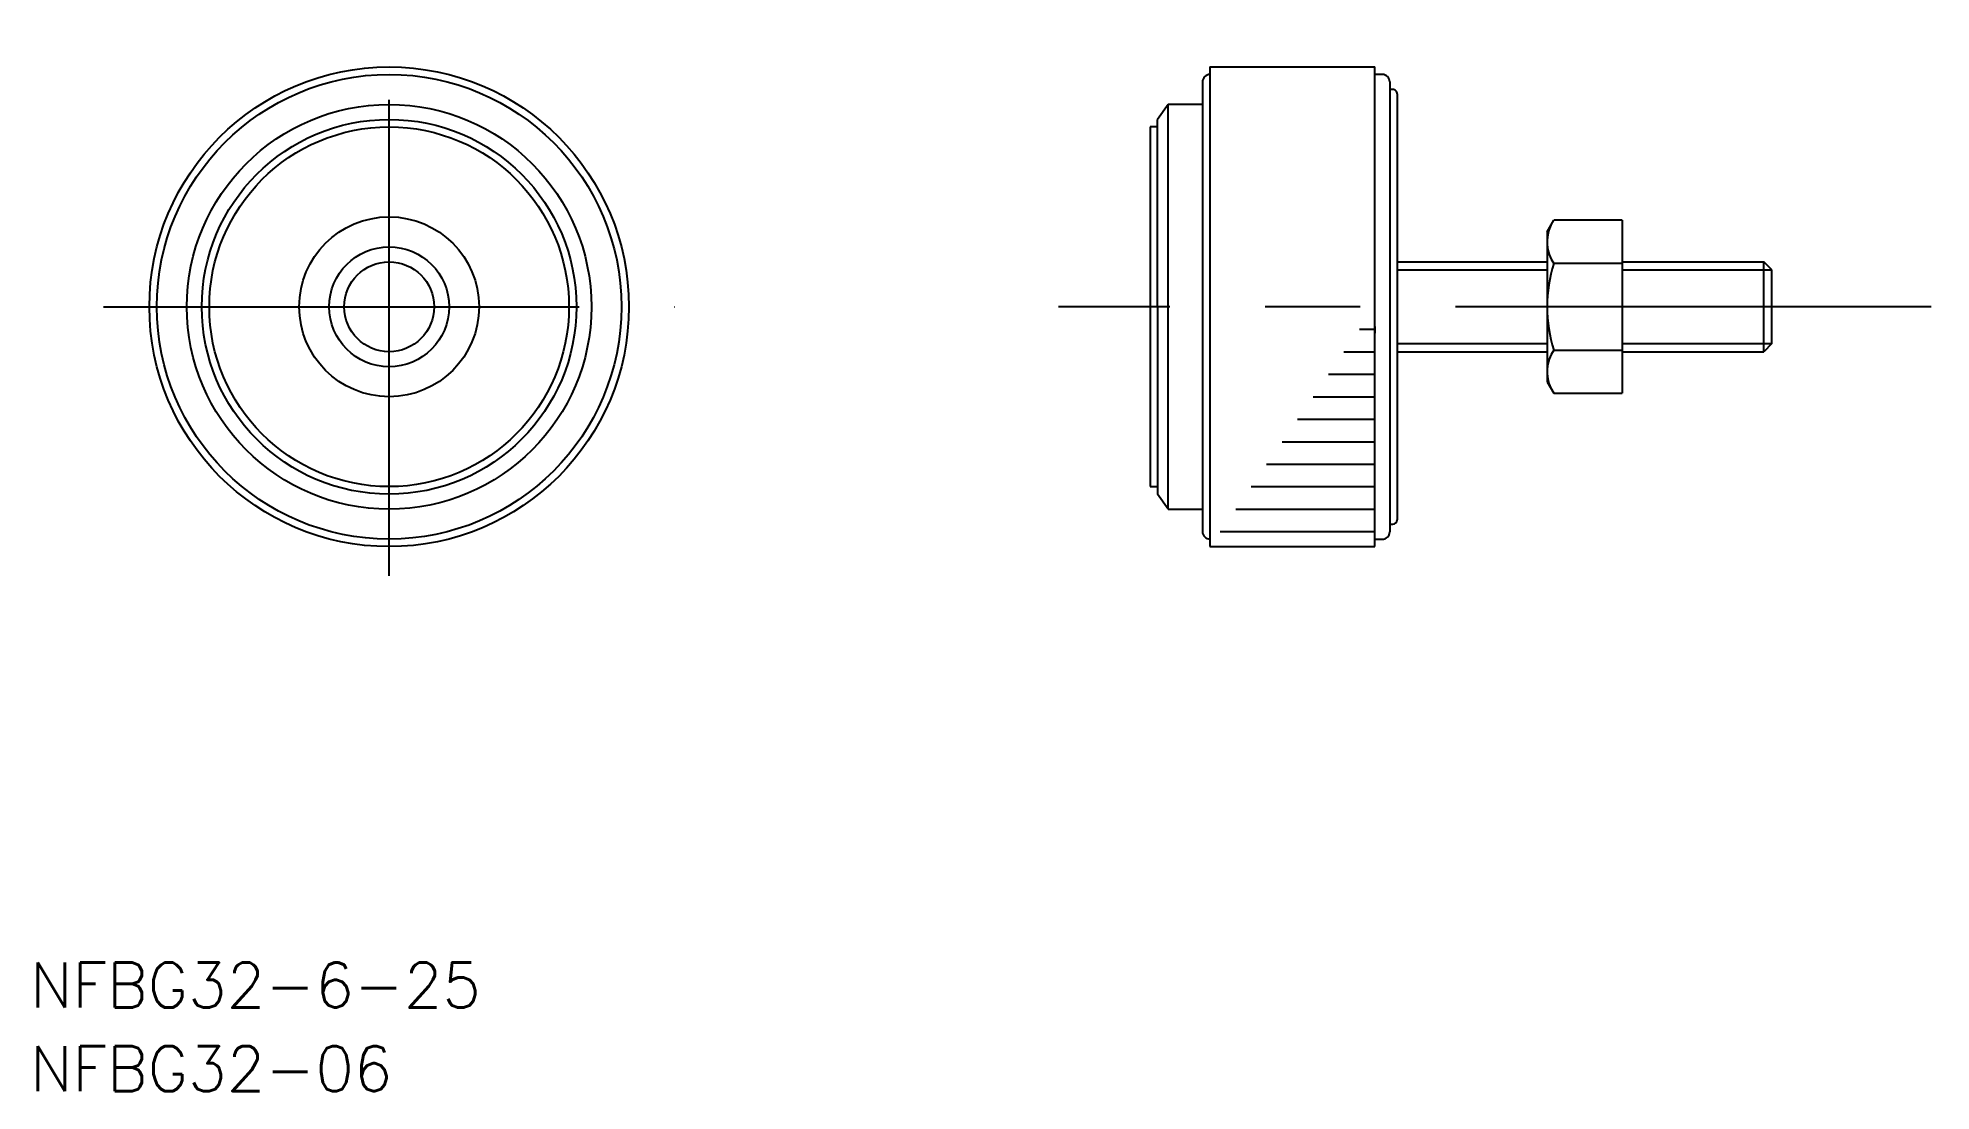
# Model space of a CAD drawing. Extents: x -23 to 103, y -52 to 18.
import ezdxf

# ---------------------------------------------------------------- set-up
doc = ezdxf.new("R2010")
doc.units = 0
doc.linetypes.add('CENTER', pattern=[50.8, 31.75, -6.35, 6.35, -6.35])
doc.layers.get('0').update_dxf_attribs({"linetype": 'CONTINUOUS'})
doc.layers.add('CENTER', color=1, linetype='CENTER')
doc.styles.get("Standard").update_dxf_attribs({"font": 'txt.shx', "height": 3, "bigfont": 'bigfont.shx'})

# ---------------------------------------------------------------- blocks, each defined once
blk = doc.blocks.new('*U11')
at = {"color": 7, "linetype": 'CONTINUOUS'}
blk.add_text('NFBG32-6-25', height=3, dxfattribs=at).set_placement((-23.96, -46.75))
blk = doc.blocks.new('*U12')
at = {"color": 7, "linetype": 'CONTINUOUS'}
blk.add_text('NFBG32-06', height=3, dxfattribs=at).set_placement((-23.96, -52.33))

msp = doc.modelspace()

# ---------------------------------------------------------------- linework, layer by layer
at = {"color": 7, "linetype": 'CONTINUOUS'}
for p, q in [((54.78, 16), (65.78, 16)), ((54.78, 16), (54.78, -16)), ((65.78, -16), (65.78, 16)), ((66.28, 15.5), (65.78, 15.5)), ((54.28, 15), (54.28, -15)), ((66.78, 15), (66.78, -15.01)), ((66.98, 14.5), (66.78, 14.5)), ((67.28, 14.2), (67.28, -14.21)), ((51.98, 13.5), (51.28, 12.5)), ((54.28, 13.5), (51.98, 13.5)), ((51.98, 0), (51.98, 13.5)), ((51.28, 12), (50.78, 12)), ((50.78, 12), (50.78, -12)), ((51.28, 0), (51.28, 12.5)), ((77.28, 5), (77.73, 5.77)), ((82.28, 5.77), (77.73, 5.77)), ((82.28, 5.77), (82.28, -5.77)), ((77.28, 5), (77.28, -5)), ((67.28, 3), (77.28, 3)), ((82.28, 2.89), (77.73, 2.89)), ((82.28, 3), (91.74, 3)), ((91.74, -3), (91.74, 3)), ((92.28, 2.46), (91.74, 3)), ((92.28, -2.46), (92.28, 2.46)), ((51.28, 0), (51.28, -12.5)), ((51.98, -13.5), (51.98, 0)), ((64.75, -1.5), (65.78, -1.5)), ((65.78, -1.31), (65.78, -1.77)), ((92.28, -2.46), (91.74, -3)), ((63.72, -3), (65.78, -3)), ((67.28, -3), (77.28, -3)), ((77.73, -2.89), (82.28, -2.89)), ((82.28, -3), (91.74, -3)), ((62.69, -4.5), (65.78, -4.5)), ((77.28, -5), (77.73, -5.77)), ((61.66, -6), (65.78, -6)), ((77.73, -5.77), (82.28, -5.77)), ((60.62, -7.5), (65.78, -7.5)), ((59.59, -9), (65.78, -9)), ((58.56, -10.5), (65.78, -10.5)), ((50.78, -12), (51.28, -12)), ((51.98, -13.5), (51.28, -12.5)), ((57.53, -12), (65.78, -12)), ((51.98, -13.5), (54.28, -13.5)), ((56.5, -13.5), (65.78, -13.5)), ((55.47, -15), (65.78, -15)), ((66.78, -14.51), (66.98, -14.51)), ((54.78, -16), (65.78, -16)), ((65.78, -15.51), (66.28, -15.51))]:
    msp.add_line(p, q, dxfattribs=at)
at = {"color": 3, "linetype": 'CONTINUOUS'}
for p, q in [((67.28, 2.46), (77.28, 2.46)), ((82.28, 2.46), (92.28, 2.46)), ((67.28, -2.46), (77.28, -2.46)), ((82.28, -2.46), (92.28, -2.46))]:
    msp.add_line(p, q, dxfattribs=at)
at = {"color": 7, "linetype": 'CONTINUOUS'}
for radius in [16, 15.5, 13.5, 12.5, 12, 6, 6, 4, 3]:
    msp.add_circle((0, 0), radius, dxfattribs=at)
for centre, radius, start, end in [((54.78, 15), 0.5, 89.9998, 180.0001), ((66.28, 15), 0.5, 0, 90.0001), ((66.98, 14.2), 0.3, 0, 90.0001), ((79.84, 4.33), 2.56, 154.3842, 214.3842), ((86.83, 0), 9.55, 162.412, 197.588), ((79.84, -4.33), 2.56, 145.6158, 205.6158), ((54.78, -15), 0.5, 180, 270), ((66.28, -15.01), 0.5, 270, 0), ((66.98, -14.21), 0.3, 270, 0)]:
    msp.add_arc(centre, radius, start, end, dxfattribs=at)
at = {"layer": 'CENTER', "color": 1, "linetype": 'CENTER'}
for p, q in [((0, -17.94), (0, 17.94)), ((-19.06, 0), (19.06, 0)), ((102.91, 0), (44.68, 0))]:
    msp.add_line(p, q, dxfattribs=at)

# ---------------------------------------------------------------- block references
at = {"color": 7, "linetype": 'CONTINUOUS'}
for name in ['*U11', '*U12']:
    msp.add_blockref(name, (0, 0), dxfattribs=at)

doc.saveas('drawing.dxf')
